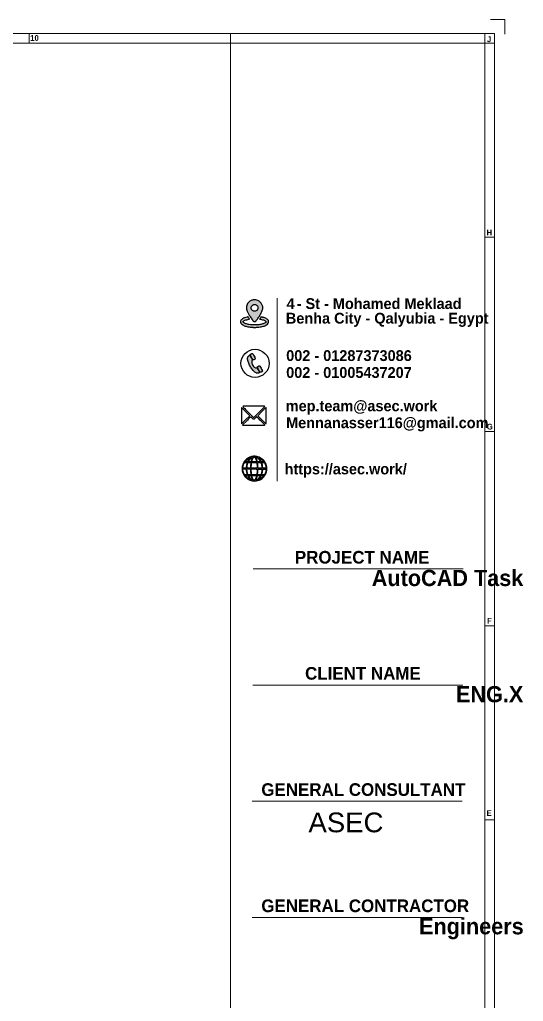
# Model space of a CAD drawing. Header units: millimetres. Extents: x -21827 to 105345, y -60537 to 28563.
# Drawn here: x 77316 to 105345, y -26086 to 28563 of the extents above; entities that cross this region are included whole.
import ezdxf

# ---------------------------------------------------------------- set-up
doc = ezdxf.new("R2010")
doc.units = ezdxf.units.MM
doc.header["$LTSCALE"] = 10
doc.linetypes.add('DASHED2', pattern=[9.525, 6.35, -3.175])
doc.layers.get('0').update_dxf_attribs({"color": 250})
doc.layers.add('Banda', color=7, linetype='Continuous')
doc.layers.add('inlet', color=1, linetype='Continuous')
doc.styles.add('MtXpl_Bahnschrift_Se', font='')
doc.styles.add('MtXpl_Bahnschrift_Se_1', font='')
doc.styles.get("Standard").update_dxf_attribs({"font": 'arial.ttf'})
doc.styles.get('MtXpl_Bahnschrift_Se').set_extended_font_data('Bahnschrift SemiBold')
doc.styles.get('MtXpl_Bahnschrift_Se_1').set_extended_font_data('Bahnschrift SemiBold')

# ---------------------------------------------------------------- blocks, each defined once
blk = doc.blocks.new('A$C82194ef1')
at = {"true_color": 0x000000, "transparency": 33554687}
h = blk.add_hatch(color=18, dxfattribs=at)
h.dxf.hatch_style = 1
h.paths.add_polyline_path([(92.9, 50.6, 0.043947), (93.7, 52.8, 0.058048), (93.9, 54.3, 0.047655), (93.8, 55.9, 0.046323), (93.3, 57.5, 0.047651), (92.6, 59, 0.053399), (91.4, 60.5, 0.053132), (90, 61.7, 0.053309), (88.3, 62.6, 0.054402), (86.4, 63.1, 0.018881), (85.9, 63.2, 0.012385), (85.3, 63.3, 0.01246), (84.6, 63.3, 0.022602), (84.1, 63.2, 0.039724), (82.6, 63, 0.043307), (81.2, 62.5, 0.043356), (79.9, 61.7, 0.039964), (78.7, 60.8, 0.061493), (77.3, 59.1, 0.059108), (76.4, 57.1, 0.060469), (76, 55.1, 0.070898), (76.1, 53.1, 0.054263), (76.8, 50.9, 0.0205), (78.2, 48.1, 0.018065), (80.1, 44.9, 0.012391), (82.5, 41.3, 0.007264), (83, 40.6, 0.028919), (83.4, 40.2, 0.045526), (83.7, 39.9, 0.048714), (84.1, 39.7, 0.061747), (84.5, 39.5, 0.045759), (84.9, 39.5, 0.045759), (85.4, 39.5, 0.061747), (85.8, 39.7, 0.048714), (86.1, 39.9, 0.045526), (86.5, 40.2, 0.028919), (86.8, 40.6, 0.007264), (87.4, 41.3, 0.011765), (89.7, 44.7, 0.017125), (91.6, 47.9, 0.019597)])
h.paths.add_polyline_path([(82.7, 51.5, -0.09331), (81.7, 52.6, -0.030889), (81.5, 53, -0.042753), (81.3, 53.5, -0.039952), (81.3, 53.9, -0.022739), (81.2, 54.5, -0.007549), (81.2, 54.9, -0.022877), (81.3, 55.2, -0.029778), (81.3, 55.4, -0.02242), (81.4, 55.6, -0.063954), (81.8, 56.5, -0.063259), (82.5, 57.3, -0.063602), (83.3, 57.8, -0.065995), (84.2, 58.1, -0.036522), (84.3, 58.2, -0.008193), (84.5, 58.2, -0.008463), (84.8, 58.2, -0.008084), (85.1, 58.2, -0.009469), (85.4, 58.2, -0.022225), (85.7, 58.1, -0.026822), (85.9, 58.1, -0.021907), (86.1, 58, -0.101864), (87.5, 57.2, -0.107671), (88.4, 55.9, -0.108142), (88.6, 54.3, -0.103525), (88.2, 52.8, -0.049376), (88, 52.3, -0.031831), (87.6, 51.9, -0.031831), (87.1, 51.5, -0.049376), (86.6, 51.2, -0.091904), (85.3, 50.8, -0.093695), (83.9, 50.9, -0.094009)], flags=16)
h.paths.add_polyline_path([(98.6, 42.1, 0.054503), (97.1, 43.1, 0.03071), (95.1, 43.9, 0.013814), (94.1, 44.1, 0.010291), (93.1, 44.4, 0.00321), (92.1, 44.6, 0.364034), (91.9, 44.6, -0.000248), (91.7, 44.2, -0.000582), (91.5, 43.8, -0.000383), (91.2, 43.4, 0.003985), (90.9, 42.9, 0.011396), (90.7, 42.5, 0.007277), (90.5, 42.3, 0.583188), (90.5, 42.2, 0.002868), (90.8, 42.2, 0.004366), (91.1, 42.1, 0.003036), (91.4, 42.1, -0.025355), (93.5, 41.6, -0.032035), (95.5, 40.9, -0.033341), (97, 40.1, -0.169806), (97.6, 39.4, -0.206496), (97.6, 39.1, -0.086662), (97.3, 38.7, -0.055641), (96.7, 38.2, -0.023421), (95.9, 37.8, -0.031427), (94.4, 37.2, -0.023888), (92.7, 36.7, -0.020485), (90.7, 36.3, -0.012412), (88.4, 36, -0.022557), (87.2, 35.9, -0.00318), (84.9, 35.9, -0.00318), (82.6, 35.9, -0.022557), (81.5, 36, -0.012412), (79.1, 36.3, -0.020485), (77.1, 36.7, -0.023888), (75.4, 37.2, -0.031427), (73.9, 37.8, -0.023423), (73.1, 38.2, -0.055654), (72.6, 38.7, -0.086709), (72.3, 39.1, -0.206677), (72.3, 39.4, -0.169383), (72.9, 40.1, -0.033519), (74.4, 40.9, -0.032107), (76.3, 41.6, -0.025282), (78.5, 42.1, 0.003012), (78.8, 42.1, 0.00434), (79.1, 42.2, 0.002335), (79.3, 42.2, 0.067928), (79.3, 42.2, 0.435899), (79.4, 42.3, 0.001152), (78.6, 43.5, 0.001317), (77.9, 44.6, 0.317095), (77.8, 44.6, 0.000509), (77.5, 44.6, 0.001489), (77.1, 44.5, 0.000971), (76.7, 44.4, 0.031), (74, 43.6, 0.054832), (71.8, 42.5, 0.07046), (70.4, 41.3, 0.12294), (69.7, 39.9, 0.204065), (70, 37.7, 0.112555), (72, 35.9, 0.072595), (75.4, 34.4, 0.035012), (80.1, 33.5, 0.006447), (81.4, 33.4, 0.009506), (82.4, 33.3, 0.008931), (83.5, 33.2, 0.004851), (84.9, 33.2, 0.004851), (86.3, 33.2, 0.008931), (87.4, 33.3, 0.009506), (88.5, 33.4, 0.006447), (89.7, 33.5, 0.035028), (94.5, 34.4, 0.072579), (97.9, 35.9, 0.112503), (99.8, 37.7, 0.204119), (100.2, 39.9, 0.101924), (99.7, 41.1, 0.068497)])
for points in [[(84.1, 63.2, 0.039721), (82.6, 63, 0.043311), (81.2, 62.5, 0.043356), (79.9, 61.7, 0.039964), (78.7, 60.8, 0.061493), (77.3, 59.1, 0.059107), (76.4, 57.1, 0.06047), (76, 55.1, 0.070897), (76.1, 53.1, 0.054263), (76.8, 50.9, 0.0205), (78.2, 48.1, 0.018065), (80.1, 44.9, 0.012391), (82.5, 41.3, 0.007264), (83, 40.6, 0.028919), (83.4, 40.2, 0.045524), (83.7, 39.9, 0.048716), (84.1, 39.7, 0.061746), (84.5, 39.5, 0.04576), (84.9, 39.5, 0.04576), (85.4, 39.5, 0.061746), (85.8, 39.7, 0.048716), (86.1, 39.9, 0.045524), (86.5, 40.2, 0.028919), (86.8, 40.6, 0.007264), (87.4, 41.3, 0.011765), (89.7, 44.7, 0.017125), (91.6, 47.9, 0.019597), (92.9, 50.6, 0.043947), (93.7, 52.8, 0.058049), (93.9, 54.3, 0.047654), (93.8, 55.9, 0.046323), (93.3, 57.5, 0.047651), (92.6, 59, 0.053399), (91.4, 60.5, 0.053132), (90, 61.7, 0.053298), (88.3, 62.6, 0.054413), (86.4, 63.1, 0.018881), (85.9, 63.2, 0.012385), (85.3, 63.3, 0.012461), (84.6, 63.3, 0.022601)], [(86.1, 58, -0.101863), (87.5, 57.2, -0.107671), (88.4, 55.9, -0.108136), (88.6, 54.3, -0.103531), (88.2, 52.8, -0.049375), (88, 52.3, -0.031831), (87.6, 51.9, -0.031831), (87.1, 51.5, -0.049375), (86.6, 51.2, -0.091916), (85.3, 50.8, -0.093683), (83.9, 50.9, -0.094009), (82.7, 51.5, -0.093311), (81.7, 52.6, -0.030888), (81.5, 53, -0.042754), (81.3, 53.5, -0.039951), (81.3, 53.9, -0.022739), (81.2, 54.5, -0.007549), (81.2, 54.9, -0.022877), (81.3, 55.2, -0.029778), (81.3, 55.4, -0.022421), (81.4, 55.6, -0.063953), (81.8, 56.5, -0.063259), (82.5, 57.3, -0.063608), (83.3, 57.8, -0.065988), (84.2, 58.1, -0.036522), (84.3, 58.2, -0.008192), (84.5, 58.2, -0.008455), (84.8, 58.2, -0.008092), (85.1, 58.2, -0.009469), (85.4, 58.2, -0.022225), (85.7, 58.1, -0.026823), (85.9, 58.1, -0.021908)], [(76.7, 44.4, 0.031), (74, 43.6, 0.054832), (71.8, 42.5, 0.07046), (70.4, 41.3, 0.122939), (69.7, 39.9, 0.204066), (70, 37.7, 0.112555), (72, 35.9, 0.072595), (75.4, 34.4, 0.035012), (80.1, 33.5, 0.006447), (81.4, 33.4, 0.009505), (82.4, 33.3, 0.008931), (83.5, 33.2, 0.004851), (84.9, 33.2, 0.004851), (86.3, 33.2, 0.008931), (87.4, 33.3, 0.009505), (88.5, 33.4, 0.006447), (89.7, 33.5, 0.035028), (94.5, 34.4, 0.072579), (97.9, 35.9, 0.112503), (99.8, 37.7, 0.20412), (100.2, 39.9, 0.101924), (99.7, 41.1, 0.068497), (98.6, 42.1, 0.054502), (97.1, 43.1, 0.03071), (95.1, 43.9, 0.013813), (94.1, 44.1, 0.010291), (93.1, 44.4, 0.00321), (92.1, 44.6, 0.326896), (91.9, 44.6, -0.013897), (91.9, 44.5, -0.000219), (91.7, 44.2, -0.00058), (91.5, 43.8, -0.000384), (91.2, 43.4, 0.003985), (90.9, 42.9, 0.011399), (90.7, 42.5, 0.007274), (90.5, 42.3, 0.414822), (90.5, 42.2, 0.067894), (90.6, 42.2, 0.002364), (90.8, 42.2, 0.004369), (91.1, 42.1, 0.003036), (91.4, 42.1, -0.025354), (93.5, 41.6, -0.032035), (95.5, 40.9, -0.033342), (97, 40.1, -0.169806), (97.6, 39.4, -0.206496), (97.6, 39.1, -0.086662), (97.3, 38.7, -0.055641), (96.7, 38.2, -0.023422), (95.9, 37.8, -0.031427), (94.4, 37.2, -0.023886), (92.7, 36.7, -0.020486), (90.7, 36.3, -0.012412), (88.4, 36, -0.022557), (87.2, 35.9, -0.00318), (84.9, 35.9, -0.00318), (82.6, 35.9, -0.022557), (81.5, 36, -0.012412), (79.1, 36.3, -0.020486), (77.1, 36.7, -0.023886), (75.4, 37.2, -0.031427), (73.9, 37.8, -0.023423), (73.1, 38.2, -0.055654), (72.6, 38.7, -0.086709), (72.3, 39.1, -0.206677), (72.3, 39.4, -0.169383), (72.9, 40.1, -0.033516), (74.4, 40.9, -0.032109), (76.3, 41.6, -0.025282), (78.5, 42.1, 0.003012), (78.8, 42.1, 0.004339), (79.1, 42.2, 0.002335), (79.3, 42.2, 0.067928), (79.3, 42.2, 0.435899), (79.4, 42.3, 0.001152), (78.6, 43.5, 0.001317), (77.9, 44.6, 0.266437), (77.8, 44.6, 0.043948), (77.8, 44.6, 0.000474), (77.5, 44.6, 0.001492), (77.1, 44.5, 0.00097)]]:
    blk.add_lwpolyline(points, format="xyb", close=True)
blk = doc.blocks.new('A$C31fc3132')
for points in [[(3739, 1638, 0.020098), (3709, 1634, 0.027456), (3683, 1628, 0.02867), (3658, 1619, 0.025399), (3634, 1607, 0.053556), (3590, 1577, 0.05145), (3553, 1537, 0.051755), (3525, 1491, 0.055603), (3508, 1441, 0.009746), (3505, 1425, 0.018895), (3503, 1413, 0.018085), (3502, 1400, 0.008153), (3502, 1383, 0.008245), (3502, 1366, 0.017693), (3503, 1353, 0.018998), (3505, 1340, 0.011128), (3508, 1326, 0.06183), (3529, 1268, 0.060424), (3564, 1216, 0.060288), (3610, 1174, 0.061027), (3665, 1144, 0.046283), (3708, 1132, 0.044173), (3754, 1127, 0.044183), (3801, 1131, 0.046357), (3845, 1142, 0.019439), (3857, 1147, 0.009463), (3872, 1155, 0.009453), (3886, 1162, 0.020153), (3897, 1169, 0.045101), (3934, 1198, 0.045569), (3965, 1234, 0.045706), (3989, 1274, 0.045946), (4005, 1318, 0.052724), (4013, 1371, 0.051584), (4010, 1424, 0.05178), (3996, 1476, 0.053981), (3972, 1522, 0.049378), (3939, 1563, 0.050211), (3899, 1596, 0.050571), (3854, 1620, 0.051562), (3805, 1634, 0.016975), (3788, 1637, 0.013835), (3770, 1638, 0.014183), (3753, 1639, 0.024846)], [(3607, 1509, -0.070786), (3607, 1508, -0.004514), (3606, 1506, -0.006546), (3606, 1504, -0.00482), (3605, 1501, 0.026077), (3598, 1478, 0.014608), (3592, 1450, 0.014591), (3587, 1423, 0.031291), (3586, 1401, -0.008006), (3586, 1398, -0.009758), (3586, 1396, -0.008466), (3586, 1394, -0.065466), (3586, 1393, -0.282031), (3584, 1392, -0.014954), (3579, 1391, -0.010098), (3570, 1391, -0.001155), (3550, 1391), (3516, 1391), (3517, 1400, -0.016024), (3518, 1416, -0.015335), (3521, 1432, -0.015425), (3525, 1448, -0.016746), (3530, 1463, -0.018562), (3533, 1473, -0.007102), (3539, 1486, -0.006777), (3545, 1498, -0.025412), (3549, 1506), (3552, 1510), (3580, 1510, -0.002182), (3593, 1510, -0.008081), (3601, 1510, -0.004511), (3607, 1509, -0.397009)], [(3676, 1609, 0.028136), (3660, 1594, 0.026427), (3646, 1578, 0.025296), (3633, 1560, 0.021329), (3621, 1539), (3614, 1525), (3588, 1525), (3562, 1525), (3567, 1532, -0.02156), (3575, 1540, -0.008294), (3585, 1552, -0.008346), (3597, 1563, -0.019873), (3606, 1570, -0.019606), (3620, 1581, -0.017414), (3636, 1592, -0.017606), (3653, 1600, -0.021577), (3669, 1608, -0.001309), (3676, 1610, -0.045031), (3678, 1611, -0.735554), (3678, 1610, -0.026345)], [(3684, 1509, -0.033184), (3684, 1508, -0.00055), (3684, 1504, -0.00142), (3683, 1500, -0.000943), (3682, 1495, 0.009497), (3679, 1473, 0.007009), (3677, 1448, 0.007108), (3676, 1424, 0.012473), (3675, 1405), (3675, 1391), (3638, 1391), (3600, 1391), (3601, 1397, 0.003262), (3601, 1400, 0.00124), (3601, 1404, 0.001228), (3601, 1408, 0.001503), (3602, 1412, -0.011169), (3603, 1422, -0.008896), (3604, 1434, -0.008509), (3606, 1445, -0.007907), (3608, 1457, -0.00874), (3611, 1471, -0.01147), (3614, 1483, -0.011403), (3618, 1494, -0.008477), (3623, 1507), (3624, 1510), (3654, 1510, -0.002486), (3666, 1510, -0.005381), (3676, 1510, -0.001364), (3684, 1509, -0.403439)], [(3718, 1615, -0.124813), (3718, 1615, -0.004075), (3717, 1614, -0.007578), (3716, 1612, -0.005171), (3715, 1611, 0.036226), (3710, 1600, 0.015922), (3704, 1585, 0.014912), (3698, 1568, 0.013804), (3693, 1550, 0.00002), (3691, 1543, 0.000022), (3690, 1537, 0.000021), (3689, 1532, 0.000107), (3688, 1530), (3687, 1525), (3659, 1525, -0.001795), (3649, 1525, -0.002907), (3640, 1525, -0.000484), (3632, 1525, -0.192127), (3631, 1525, -0.33097), (3631, 1527, -0.003789), (3636, 1536, -0.010569), (3642, 1546, -0.009364), (3648, 1555, -0.025595), (3662, 1574, -0.031349), (3677, 1589, -0.033509), (3692, 1602, -0.039284), (3708, 1612, -0.004425), (3713, 1614, -0.025764), (3716, 1616, -0.062999), (3718, 1616, -0.441323)], [(3804, 1508, -0.148216), (3805, 1508, -0.002511), (3805, 1504, -0.006189), (3806, 1500, -0.004048), (3806, 1496, -0.006593), (3809, 1475, -0.006907), (3811, 1454, -0.006418), (3813, 1432, -0.004375), (3814, 1407), (3814, 1390), (3772, 1390, -0.001348), (3754, 1390, -0.001253), (3736, 1390, -0.001248), (3720, 1390, -0.004233), (3710, 1391), (3689, 1391), (3690, 1403, -0.004361), (3690, 1421, -0.004033), (3692, 1439, -0.00419), (3693, 1456, -0.006821), (3694, 1470, -0.003479), (3696, 1484, -0.004417), (3697, 1496, -0.001642), (3699, 1507, -0.101981), (3700, 1509, -0.262143), (3701, 1510, -0.000104), (3752, 1509, -0.000125), (3803, 1509, -0.199166)], [(3759, 1622, -0.095638), (3767, 1616, -0.041228), (3774, 1605, -0.033944), (3782, 1591, -0.020392), (3789, 1573, -0.011906), (3792, 1562, -0.006151), (3796, 1549, -0.005774), (3799, 1537, -0.021915), (3801, 1529), (3801, 1524), (3752, 1524, -0.000808), (3733, 1524, -0.001348), (3717, 1524, -0.000073), (3702, 1524, -0.411603), (3702, 1524, -0.054855), (3702, 1525, -0.000212), (3703, 1529, -0.00109), (3704, 1533, -0.000685), (3705, 1538, -0.01691), (3712, 1565, -0.026485), (3721, 1588, -0.031177), (3730, 1606, -0.073191), (3739, 1617, -0.042117), (3744, 1621, -0.08625), (3749, 1624, -0.101884), (3754, 1624, -0.077927)], [(3794, 1617, -0.058974), (3818, 1605, -0.045945), (3841, 1586, -0.042937), (3862, 1562, -0.037594), (3879, 1534), (3884, 1524), (3850, 1524), (3817, 1525), (3815, 1535, 0.015635), (3809, 1559, 0.018756), (3802, 1581, 0.020539), (3794, 1600, 0.035705), (3786, 1615), (3782, 1621), (3785, 1620, -0.016841), (3786, 1620, -0.004355), (3789, 1619, -0.004426), (3791, 1618, -0.004497)], [(3894, 1500, -0.019003), (3901, 1479, -0.015791), (3906, 1457, -0.015899), (3910, 1434, -0.020294), (3913, 1413, 0.000976), (3913, 1409, 0.000701), (3913, 1404, 0.000707), (3913, 1400, 0.001526), (3914, 1397), (3914, 1390), (3872, 1390), (3829, 1390), (3829, 1405, 0.003469), (3827, 1433, 0.006084), (3826, 1457, 0.007115), (3824, 1478, 0.008516), (3821, 1497), (3820, 1509), (3855, 1509), (3891, 1509)], [(3847, 1607, -0.025317), (3868, 1597, -0.02508), (3888, 1586, -0.024759), (3907, 1572, -0.02327), (3924, 1556, -0.011023), (3933, 1547, -0.008121), (3943, 1537, -0.002841), (3951, 1527, -0.179674), (3952, 1525, -0.406121), (3952, 1524, -0.000625), (3945, 1524, -0.00394), (3936, 1524, -0.002363), (3926, 1524), (3900, 1524), (3897, 1531, 0.023115), (3893, 1540, 0.008958), (3886, 1552, 0.009071), (3878, 1565, 0.016578), (3871, 1574, 0.014198), (3865, 1583, 0.011122), (3857, 1591, 0.011356), (3849, 1599, 0.021095), (3843, 1605, -0.008173), (3841, 1607, -0.016026), (3839, 1609, -0.016048), (3838, 1610, -0.643019), (3838, 1610, -0.080474), (3839, 1610, -0.003753), (3841, 1609, -0.006125), (3844, 1608, -0.004354)], [(3972, 1492, -0.023003), (3982, 1469, -0.025732), (3990, 1447, -0.025739), (3995, 1424, -0.023039), (3998, 1399), (3998, 1390), (3964, 1390), (3929, 1390), (3929, 1393, -0.018356), (3928, 1395, -0.002615), (3928, 1399, -0.002972), (3928, 1404, -0.002531), (3928, 1409, 0.024205), (3925, 1432, 0.015304), (3921, 1459, 0.015333), (3914, 1486, 0.025308), (3907, 1508, -0.50229), (3908, 1508, -0.009545), (3913, 1509, -0.009598), (3921, 1509, -0.001708), (3935, 1509), (3964, 1509)], [(3585, 1374, -0.041239), (3586, 1372, -0.007857), (3586, 1370, -0.008334), (3586, 1367, -0.007575), (3586, 1364, 0.03344), (3588, 1340, 0.016701), (3593, 1309, 0.016705), (3600, 1279, 0.031903), (3609, 1255, -0.456248), (3608, 1254, -0.04764), (3605, 1253, -0.015112), (3599, 1253, -0.001147), (3582, 1253), (3554, 1253), (3551, 1258, -0.023366), (3547, 1265, -0.006265), (3541, 1278, -0.006559), (3535, 1291, -0.017169), (3531, 1300, -0.019852), (3526, 1316, -0.016139), (3522, 1333, -0.015907), (3518, 1350, -0.017522), (3517, 1367), (3516, 1376), (3550, 1376), (3585, 1376)], [(3620, 1229, 0.024918), (3631, 1209, 0.02313), (3644, 1191, 0.023553), (3658, 1174, 0.028926), (3673, 1160), (3679, 1155), (3673, 1157, -0.021816), (3649, 1168, -0.026916), (3628, 1179, -0.027234), (3609, 1193, -0.023293), (3590, 1210, -0.009923), (3583, 1217, -0.007888), (3575, 1225, -0.006672), (3569, 1233, -0.043858), (3566, 1237, -0.545928), (3566, 1237, -0.012671), (3570, 1238, -0.010754), (3577, 1238, -0.001937), (3590, 1238), (3616, 1238)], [(3675, 1352, 0.007357), (3676, 1329, 0.007908), (3678, 1307, 0.007559), (3680, 1283, 0.005676), (3684, 1258), (3684, 1253), (3655, 1253), (3625, 1253), (3624, 1257, -0.028024), (3615, 1280, -0.0204), (3609, 1307, -0.019044), (3604, 1336, -0.016494), (3601, 1367), (3600, 1376), (3637, 1376), (3675, 1376)], [(3690, 1227, 0.015026), (3695, 1207, 0.015054), (3701, 1188, 0.01592), (3707, 1171, 0.030853), (3714, 1158, -0.008489), (3715, 1155, -0.015249), (3716, 1152, -0.010517), (3717, 1150, -0.530843), (3717, 1150, -0.116157), (3715, 1150, -0.003604), (3709, 1154, -0.007876), (3702, 1157, -0.015155), (3697, 1160, -0.04528), (3678, 1175, -0.030652), (3660, 1194, -0.030195), (3644, 1215, -0.038341), (3632, 1237, -0.537656), (3632, 1238, -0.00085), (3640, 1238, -0.004378), (3649, 1238, -0.002576), (3660, 1238), (3687, 1238)], [(3802, 1375), (3814, 1375), (3814, 1359, -0.006995), (3812, 1332, -0.006045), (3810, 1304, -0.006219), (3807, 1278, -0.013816), (3804, 1258), (3804, 1254), (3752, 1253), (3700, 1253), (3698, 1262, -0.00248), (3696, 1275, -0.003937), (3695, 1287, -0.004215), (3694, 1298, -0.003516), (3693, 1309, -0.008192), (3691, 1326, -0.003119), (3690, 1349, -0.000509), (3689, 1373, -0.149666), (3690, 1375, -0.259529), (3691, 1376, -0.000119), (3740, 1376, -0.001428), (3783, 1376, -0.012261)], [(3800, 1237, -0.053948), (3800, 1236, -0.001382), (3799, 1232, -0.002926), (3798, 1227, -0.001991), (3797, 1221, -0.023479), (3787, 1190, -0.042132), (3776, 1165, -0.053741), (3765, 1148, -0.181866), (3753, 1142, -0.225245), (3741, 1146, -0.071361), (3728, 1162, -0.049587), (3716, 1187, -0.023939), (3706, 1222, -0.003034), (3705, 1227, -0.004179), (3704, 1231, -0.002688), (3703, 1235, -0.049905), (3703, 1236, -0.386469), (3704, 1237, -0.014767), (3710, 1238, -0.008495), (3721, 1238, -0.000651), (3752, 1238, -0.000982), (3777, 1238, -0.005731), (3791, 1238, -0.003356), (3799, 1237, -0.402466)], [(3881, 1237, -0.113371), (3881, 1235, -0.008674), (3879, 1231, -0.010208), (3876, 1225, -0.004875), (3871, 1219, -0.028644), (3858, 1199, -0.030903), (3842, 1181, -0.032505), (3825, 1166, -0.041487), (3808, 1155, -0.02115), (3802, 1152, -0.008227), (3794, 1149, -0.004815), (3785, 1146, -0.088609), (3782, 1145, -0.5374), (3782, 1145, -0.017875), (3783, 1147, -0.019538), (3783, 1148, -0.010503), (3785, 1150, 0.038948), (3793, 1164, 0.020001), (3800, 1183, 0.018623), (3807, 1204, 0.017202), (3813, 1226, -0.001597), (3814, 1230, -0.002198), (3815, 1233, -0.001397), (3815, 1236, -0.026484), (3816, 1237, -0.31581), (3817, 1238, -0.000749), (3849, 1238, -0.000706), (3880, 1238, -0.414326)], [(3914, 1367, -0.015571), (3911, 1338, -0.019503), (3906, 1311, -0.020528), (3900, 1285, -0.021353), (3892, 1261), (3889, 1253), (3854, 1253), (3818, 1253), (3819, 1258, 0.015383), (3822, 1274, 0.005926), (3824, 1297, 0.005984), (3826, 1321, 0.009539), (3828, 1342, -0.001227), (3828, 1348, -0.000992), (3828, 1355, -0.001002), (3828, 1361, -0.002592), (3829, 1366), (3829, 1375), (3872, 1375), (3914, 1375)], [(3949, 1237, -0.043858), (3946, 1233, -0.006672), (3939, 1225, -0.007888), (3932, 1217, -0.009923), (3924, 1210, -0.023042), (3906, 1193, -0.02738), (3886, 1180, -0.026887), (3865, 1168, -0.020875), (3841, 1157), (3836, 1155), (3848, 1167, 0.020156), (3861, 1180, 0.021787), (3873, 1195, 0.021552), (3883, 1210, 0.01887), (3893, 1227), (3899, 1238), (3924, 1238, -0.001938), (3937, 1238, -0.010763), (3944, 1238, -0.012702), (3948, 1237, -0.546077)], [(3998, 1367, -0.016681), (3996, 1350, -0.015621), (3993, 1332, -0.01595), (3989, 1316, -0.019917), (3984, 1300, -0.017074), (3980, 1290, -0.007267), (3973, 1277, -0.006804), (3967, 1265, -0.027193), (3963, 1258), (3960, 1253), (3933, 1253, -0.000854), (3922, 1253, -0.001404), (3914, 1253, -0.000114), (3906, 1253, -0.19356), (3905, 1253, -0.281022), (3905, 1254, -0.000713), (3906, 1257, -0.003999), (3908, 1261, -0.002444), (3909, 1265, 0.019683), (3916, 1288, 0.016726), (3922, 1312, 0.016829), (3926, 1337, 0.020827), (3928, 1360, -0.002367), (3928, 1365, -0.003429), (3928, 1369, -0.001769), (3928, 1373, -0.056474), (3929, 1374, -0.313941), (3930, 1374, -0.004904), (3936, 1375, -0.007382), (3946, 1375, -0.001531), (3964, 1375), (3998, 1375)]]:
    blk.add_lwpolyline(points, format="xyb", close=True)
blk = doc.blocks.new('A$C0a9a51a1')
for points in [[(1388, 746, 0.07661), (1387, 739, 0.004463), (1386, 719, 0.002663), (1386, 683, 0.000193), (1386, 582, 0.000193), (1386, 481, 0.002663), (1386, 445, 0.004463), (1387, 425, 0.07661), (1388, 418), (1390, 413), (1474, 497), (1559, 582), (1474, 667), (1390, 751)], [(1420, 775, 0.006332), (1417, 775, 0.007287), (1415, 774, 0.006621), (1414, 774, 0.041384), (1413, 773, 0.494075), (1413, 772, 0.000248), (1438, 746, 0.001851), (1472, 712, 0.000506), (1526, 658), (1640, 544), (1647, 550, 0.016189), (1652, 554, 0.000193), (1684, 586, 0.000581), (1721, 622, 0.00038), (1763, 664), (1872, 773), (1867, 775, 0.087487), (1860, 776, 0.002615), (1833, 776, 0.001991), (1784, 777, 0.000132), (1643, 777, 0.000192), (1521, 777, 0.001426), (1463, 777, 0.000988), (1426, 776, 0.063648)], [(1808, 667), (1724, 582), (1809, 497), (1893, 413), (1895, 418, 0.084868), (1896, 424, 0.004333), (1897, 444, 0.00271), (1897, 480, 0.000195), (1897, 579, 0.000329), (1897, 682, 0.004637), (1897, 719, 0.010249), (1896, 740, 0.087262), (1894, 748, 0.508794), (1892, 749, 0.010678), (1882, 740, 0.005626), (1865, 723, 0.000286)], [(1496, 476), (1411, 391), (1417, 389, 0.079246), (1423, 388, 0.002618), (1451, 388, 0.001946), (1501, 388, 0.000135), (1641, 388, 0.000135), (1782, 388, 0.001946), (1831, 388, 0.002618), (1859, 388, 0.079246), (1866, 389), (1872, 391), (1787, 476, 0.000362), (1755, 508, 0.0006), (1727, 535, 0.000021), (1703, 560, 0.197898), (1702, 560, 0.190311), (1702, 560, 0.000227), (1694, 553, 0.001977), (1686, 545, 0.00121), (1676, 536, -0.002394), (1666, 526, -0.003365), (1658, 518, -0.001993), (1650, 511, -0.04547), (1648, 509, -0.064274), (1644, 508, -0.084753), (1640, 507, -0.080866), (1636, 508, -0.053032), (1632, 510, -0.042754), (1630, 512, -0.002896), (1622, 519, -0.004136), (1614, 527, -0.003089), (1604, 536, 0.001017), (1595, 545, 0.001669), (1588, 553, 0.000158), (1581, 560, 0.196605), (1580, 560, 0.198123), (1580, 560, 0.000013), (1555, 535, 0.00047), (1528, 508, 0.000283)]]:
    blk.add_lwpolyline(points, format="xyb", close=True)
blk = doc.blocks.new('A$C4ffea9c5')
at = {"true_color": 0x000000, "transparency": 33554687}
h = blk.add_hatch(color=18, dxfattribs=at)
h.dxf.hatch_style = 1
h.paths.add_polyline_path([(2111, 1038, 0.263308), (2111, 1038, 0.151419), (2109, 1037, 0.005852), (2104, 1034, 0.011045), (2098, 1029, 0.035039), (2095, 1026, 0.044229), (2091, 1021, 0.067762), (2088, 1016, 0.05701), (2087, 1010, 0.022589), (2087, 1001, 0.011143), (2087, 995, 0.014331), (2087, 990, 0.014731), (2088, 985, 0.013028), (2089, 979, 0.054784), (2103, 937, 0.039512), (2128, 894, 0.040454), (2157, 857, 0.093626), (2185, 837, 0.017034), (2189, 835, 0.040352), (2192, 834, 0.039439), (2195, 834, 0.015581), (2199, 834, 0.042027), (2205, 834, 0.033195), (2211, 836, 0.033848), (2217, 838, 0.052748), (2222, 841), (2224, 843), (2209, 869, 0.001429), (2199, 886, 0.017994), (2195, 892, 0.051503), (2193, 895, 0.253492), (2191, 896, -0.018651), (2186, 895, -0.037563), (2182, 894, -0.043735), (2179, 895, -0.037357), (2175, 896, -0.110642), (2161, 904, -0.05684), (2147, 920, -0.054929), (2137, 940, -0.075722), (2133, 959, -0.024423), (2133, 966, -0.052413), (2134, 972, -0.063952), (2136, 976, -0.0582), (2139, 980, 0.008153), (2140, 981, 0.011763), (2141, 983, 0.00759), (2142, 984, 0.157453), (2142, 984, 0.128371), (2142, 985, 0.000224), (2138, 993, 0.001665), (2133, 1001, 0.001027), (2127, 1012, 0.001632), (2121, 1022, 0.002681), (2116, 1030, 0.000334)])
h.paths.add_polyline_path([(2240, 890, 0.000839), (2226, 913, 0.079938), (2224, 916, 0.121518), (2221, 918, 0.110031), (2218, 918, 0.064237), (2214, 916, 0.017056), (2208, 913, 0.01079), (2202, 910, 0.05152), (2199, 907, 0.094738), (2198, 905, 0.105005), (2197, 902, 0.129047), (2198, 899, 0.001118), (2212, 874, 0.001604), (2226, 850, 0.084375), (2229, 846, 0.106956), (2232, 844, 0.126548), (2234, 844, 0.063872), (2238, 846, 0.0112), (2244, 849, 0.016012), (2251, 853, 0.070328), (2254, 856, 0.133502), (2256, 859, 0.134853), (2255, 862, 0.040006), (2252, 868, 0.001508)])
h.paths.add_polyline_path([(2146, 1053, 0.077716), (2142, 1057, 0.030269), (2141, 1058, 0.030001), (2140, 1058, 0.031415), (2139, 1059, 0.092677), (2138, 1059, 0.125429), (2136, 1058, 0.004072), (2127, 1054, 0.00427), (2119, 1049, 0.116895), (2117, 1047, 0.196023), (2116, 1043, 0.051923), (2118, 1038, 0.023664), (2122, 1030, 0.003315), (2131, 1013, 0.002464), (2139, 1000, 0.011008), (2144, 992, 0.014093), (2148, 987, 0.136551), (2150, 985, 0.071061), (2152, 985, 0.109536), (2154, 985, 0.044224), (2157, 986, 0.003765), (2164, 990, 0.011678), (2170, 994, 0.049208), (2173, 996, 0.087564), (2174, 998, 0.115641), (2175, 1001, 0.131139), (2174, 1004, 0.000883), (2160, 1029, 0.001387)])
for points in [[(2127, 1012, -0.001027), (2133, 1001, -0.001665), (2138, 993, -0.000224), (2142, 985, -0.128369), (2142, 984, -0.157456), (2142, 984, -0.007588), (2141, 983, -0.011765), (2140, 981, -0.008153), (2139, 980, 0.0582), (2136, 976, 0.063952), (2134, 972, 0.052413), (2133, 966, 0.024423), (2133, 959, 0.075722), (2137, 940, 0.054929), (2147, 920, 0.05684), (2161, 904, 0.110642), (2175, 896, 0.03736), (2179, 895, 0.043728), (2182, 894, 0.037565), (2186, 895, 0.018651), (2191, 896, -0.253493), (2193, 895, -0.051503), (2195, 892, -0.017994), (2199, 886, -0.001429), (2209, 869), (2224, 843), (2222, 841, -0.05275), (2217, 838, -0.033855), (2211, 836, -0.033188), (2205, 834, -0.042027), (2199, 834, -0.015581), (2195, 834, -0.039423), (2192, 834, -0.040369), (2189, 835, -0.017034), (2185, 837, -0.093626), (2157, 857, -0.040456), (2128, 894, -0.03951), (2103, 937, -0.054784), (2089, 979, -0.013028), (2088, 985, -0.014731), (2087, 990, -0.014331), (2087, 995, -0.011143), (2087, 1001, -0.022589), (2087, 1010, -0.05701), (2088, 1016, -0.067762), (2091, 1021, -0.044226), (2095, 1026, -0.035042), (2098, 1029, -0.011045), (2104, 1034, -0.005852), (2109, 1037, -0.151419), (2111, 1038, -0.263308), (2111, 1038, -0.000334), (2116, 1030, -0.002681), (2121, 1022, -0.001632)], [(2142, 1057, -0.077716), (2146, 1053, -0.001387), (2160, 1029, -0.000883), (2174, 1004, -0.131138), (2175, 1001, -0.115642), (2174, 998, -0.087564), (2173, 996, -0.049208), (2170, 994, -0.011678), (2164, 990, -0.003765), (2157, 986, -0.044224), (2154, 985, -0.109535), (2152, 985, -0.071062), (2150, 985, -0.13655), (2148, 987, -0.014093), (2144, 992, -0.011008), (2139, 1000, -0.002462), (2131, 1013, -0.003317), (2122, 1030, -0.023664), (2118, 1038, -0.051923), (2116, 1043, -0.196022), (2117, 1047, -0.116896), (2119, 1049, -0.004276), (2127, 1054, -0.004066), (2136, 1058, -0.125429), (2138, 1059, -0.092677), (2139, 1059, -0.031425), (2140, 1058, -0.029993), (2141, 1058, -0.03027)], [(2224, 916, -0.079938), (2226, 913, -0.000839), (2240, 890, -0.001508), (2252, 868, -0.040006), (2255, 862, -0.13487), (2256, 859, -0.133486), (2254, 856, -0.070328), (2251, 853, -0.016015), (2244, 849, -0.011198), (2238, 846, -0.063872), (2234, 844, -0.126548), (2232, 844, -0.106956), (2229, 846, -0.084375), (2226, 850, -0.001604), (2212, 874, -0.001118), (2198, 899, -0.129041), (2197, 902, -0.105018), (2198, 905, -0.094733), (2199, 907, -0.051519), (2202, 910, -0.01079), (2208, 913, -0.017056), (2214, 916, -0.064237), (2218, 918, -0.110033), (2221, 918, -0.121516)]]:
    blk.add_lwpolyline(points, format="xyb", close=True)
at = {"color": 18, "true_color": 0x000000}
blk.add_circle((2171, 946), 160, dxfattribs=at)
blk = doc.blocks.new('Title Block')
at = {"color": 251, "lineweight": 0, "true_color": 0x636466, "transparency": 33554495}
for p, q in [((-83, 12477.5), (-17737, 12477.5)), ((-83, 109.8), (-83, 12477.5)), ((-17737, 12402.1), (-2156.8, 12402.1))]:
    blk.add_line(p, q, dxfattribs=at)
blk.add_lwpolyline([(-158.4, 185.2), (-2156.8, 185.2), (-2156.8, 12402.1), (-158.4, 12402.1)], close=True, dxfattribs=at)
at = {"color": 251, "lineweight": 0, "true_color": 0x636466}
blk.add_lwpolyline([(-1789.6, 10395.9), (-1789.6, 8957.9)], dxfattribs=at)
at = {"color": 251, "lineweight": 0, "true_color": 0x636466, "transparency": 33554495}
for points in [[(-1979.7, 8267.8), (-329.1, 8267.8)], [(-1982.9, 7353.9), (-332.3, 7353.9)], [(-1986, 6440), (-335.4, 6440)], [(-1986, 5526.1), (-335.4, 5526.1)]]:
    blk.add_lwpolyline(points, dxfattribs=at)
at = {"layer": 'Banda', "color": 1, "lineweight": 0}
for p, q in [((-113.1, 12586.3), (0, 12586.3)), ((0, 12586.3), (0, 12473.2)), ((-3741.2, 12402.1), (-3741.2, 12477.5)), ((-2156.8, 12402.1), (-2156.8, 12477.5)), ((-158.4, 12402.1), (-158.4, 12477.5)), ((-158.4, 12402.1), (-83, 12402.1)), ((-158.4, 10875), (-83, 10875)), ((-158.4, 9347.9), (-83, 9347.9)), ((-158.4, 7820.7), (-83, 7820.7)), ((-158.4, 6293.6), (-83, 6293.6))]:
    blk.add_line(p, q, dxfattribs=at)
at = {"color": 5, "lineweight": 0, "xscale": 7.200000000000002, "yscale": 7.200000000000002, "zscale": 7.200000000000002}
blk.add_blockref('A$C82194ef1', (-2579.8, 9927.5), dxfattribs=at)
at = {"color": 5, "linetype": 'Continuous', "lineweight": 0}
for name, p, xscale, yscale, zscale in [('A$C4ffea9c5', (-3465.3, 9229.6), 0.6912000000000003, 0.6912000000000003, 0.6912000000000003), ('A$C0a9a51a1', (-2599, 9250.8), 0.3801600000000002, 0.3801600000000002, 0.3801600000000002), ('A$C31fc3132', (-3397.6, 8529.7), 0.3801600000000002, 0.3801600000000002, 0.3801600000000002)]:
    blk.add_blockref(name, p, dxfattribs=dict(at, xscale=xscale, yscale=yscale, zscale=zscale))
at = {"color": 18, "true_color": 0x000000, "style": 'MtXpl_Bahnschrift_Se_1'}
for s, height, p in [('4 ', 85.08, (-1716.7, 10310.7)), ('- St - Mohamed Meklaad', 85.078, (-1637.4, 10310.7)), ('Benha City - Qalyubia - Egypt', 85.078, (-1722.5, 10196.1)), ('002 - 01287373086', 85.078, (-1719.9, 9901.9)), ('002 - 01005437207', 85.078, (-1719.9, 9768.9)), ('mep.team@asec.work', 85.078, (-1723.5, 9506.7)), ('Mennanasser116@gmail.com', 85.078, (-1720.7, 9374)), ('https://asec.work/', 85.078, (-1732.4, 9010.5))]:
    blk.add_text(s, height=height, dxfattribs=at).set_placement(p)
at = {"color": 5, "style": 'MtXpl_Bahnschrift_Se_1'}
blk.add_text('PROJECT NAME', height=99.506, dxfattribs=at).set_placement((-1651.6, 8308.9))
at = {"color": 5, "char_height": 99.506, "attachment_point": 1, "style": 'MtXpl_Bahnschrift_Se_1'}
for s, width, heights, insert in [('CLIENT NAME ', 1092.764, [101.6], (-1571.4, 7495.6)), ('GENERAL CONSULTANT ', 1837.671, [211.5], (-1915.3, 6581.7)), ('GENERAL CONTRACTOR', 1837.671, [211.5], (-1915.3, 5667.8))]:
    blk.add_mtext_dynamic_manual_height_columns(s, width=width, gutter_width=497.5, heights=heights, dxfattribs=dict(at, insert=insert))
at = {"layer": 'Banda', "color": 18, "linetype": 'DASHED2', "lineweight": 0, "true_color": 0x000000, "style": 'MtXpl_Bahnschrift_Se'}
for s, p in [('J', (-141.5, 12409.4)), ('H', (-144.9, 10890.3)), ('G', (-143.2, 9363.2)), ('F', (-140.3, 7837.1)), ('E', (-144.8, 6324.8))]:
    blk.add_text(s, height=45.2, dxfattribs=at).set_placement(p)
at = {"layer": 'Banda', "color": 18, "linetype": 'DASHED2', "lineweight": 0, "true_color": 0x000000, "insert": (-3731.9, 12464.8), "char_height": 45.25, "width": 87.059, "attachment_point": 1, "style": 'MtXpl_Bahnschrift_Se'}
blk.add_mtext('10', dxfattribs=at)
at = {"layer": 'inlet', "lineweight": 100, "insert": (-1544.9, 6351.2), "char_height": 155.02, "attachment_point": 1}
blk.add_mtext_dynamic_manual_height_columns('ASEC', width=1055.336, gutter_width=775.1, heights=[0], dxfattribs=at)

msp = doc.modelspace()

# ---------------------------------------------------------------- block references
at = {"layer": 'inlet', "color": 18, "lineweight": 0, "true_color": 0x000000, "xscale": 7.079124579124575, "yscale": 7.079124579124575, "zscale": 7.079124579124575}
msp.add_blockref('Title Block', (104322.7, -60537.2), dxfattribs=at)

# ---------------------------------------------------------------- texts
at = {"lineweight": 0, "char_height": 900.979, "attachment_point": 3}
for s, insert in [('\\A1;{\\fBahnschrift SemiBold|b0|i0|c0|p34;\\C1;AutoCAD Task}', (105343.4, -2067.1)), ('\\A1;{\\fBahnschrift SemiBold|b0|i0|c0|p34;\\C1;ENG.X}', (105343.4, -8536.7)), ('\\A1;{\\fBahnschrift SemiBold|b0|i0|c0|p34;\\C1;Engineers}', (105365.8, -21454.2))]:
    msp.add_mtext_dynamic_manual_height_columns(s, width=17653.875, gutter_width=3003.3, heights=[2591.2], dxfattribs=dict(at, insert=insert))

doc.saveas('drawing.dxf')
